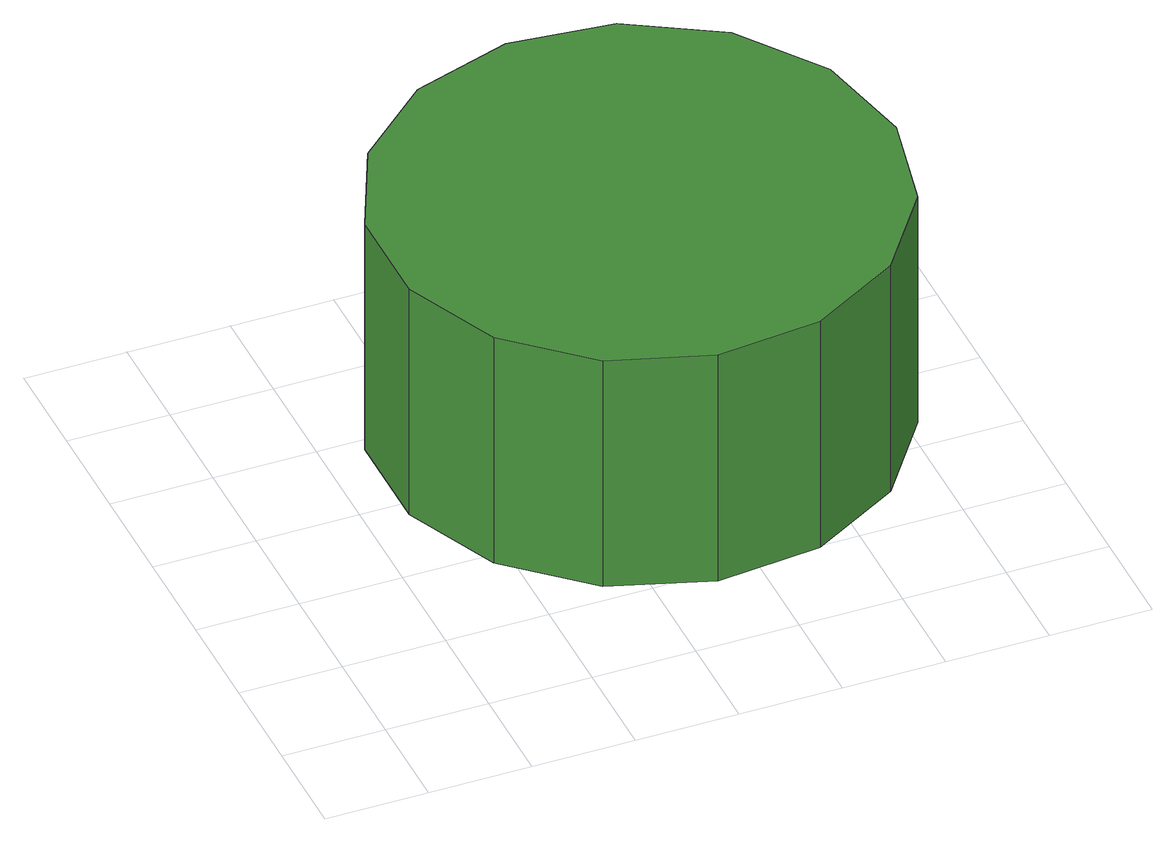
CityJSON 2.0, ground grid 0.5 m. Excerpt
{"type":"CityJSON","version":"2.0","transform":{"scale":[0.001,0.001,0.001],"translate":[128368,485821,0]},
"CityObjects":{
"tree1":{"type":"SolitaryVegetationObject","attributes":{"function":"something"},"geometry":[{"type":"MultiSurface","lod":"1","boundaries":[[[0,1,2,3,4,5,6,7,8,9,10,11,12,13,14]],[[15,16,17,18,19,20,21,22,23,24,25,26,27,28,29]],[[0,29,28,1]],[[1,28,27,2]],[[2,27,26,3]],[[3,26,25,4]],[[4,25,24,5]],[[5,24,23,6]],[[6,23,22,7]],[[7,22,21,8]],[[8,21,20,9]],[[9,20,19,10]],[[10,19,18,11]],[[11,18,17,12]],[[12,17,16,13]],[[13,16,15,14]],[[14,15,29,0]]]}]}
},
"vertices":[
[3166,1673,2072],[3058,2179,2072],[2754,2598,2072],[2306,2856,2072],[1792,2910,2072],[1300,2750,2072],[916,2404,2072],[705,1932,2072],[705,1415,2072],[916,942,2072],[1300,596,2072],[1792,436,2072],[2306,490,2072],[2754,749,2072],[3058,1167,2072],[3058,1167,802],[2754,749,802],[2306,490,802],[1792,436,802],[1300,596,802],[916,942,802],[705,1415,802],[705,1932,802],[916,2404,802],[1300,2750,802],[1792,2910,802],[2306,2856,802],[2754,2598,802],[3058,2179,802],[3166,1673,802]
]}
